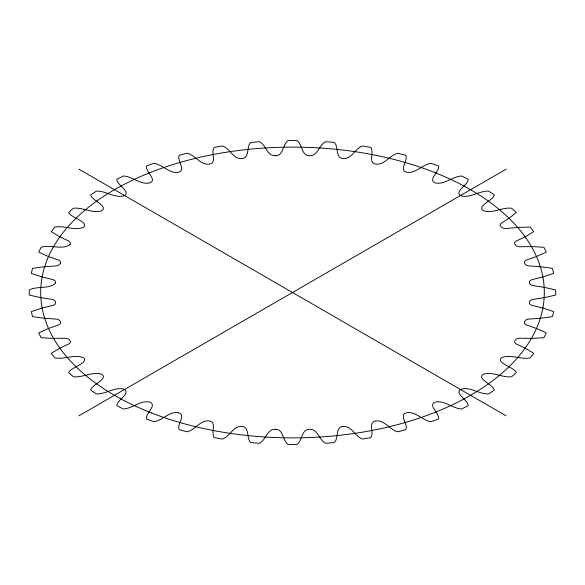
<?xml version="1.0" encoding="UTF-8"?>
<svg xmlns="http://www.w3.org/2000/svg" width="585" height="585" viewBox="0 0 585 585"><rect width="100%" height="100%" fill="white"/><g stroke="black" fill="none" stroke-linecap="round" stroke-linejoin="round"><path stroke-width="0.88" d="M55.59 282.818C50.544 289.407 36.753 285.714 29.279 289.963A263.257 151.99 0 0 0 29.279 295.037L40.255 297.575L52.606 299.483L54.91 300.683L55.626 302.482L55.165 304.105L53.184 305.355L41.886 308.112L31.334 311.615A263.257 151.99 0 0 0 32.584 316.639L44.08 318.247L56.767 319.125L59.348 320.119L60.504 321.845L60.445 323.49L58.851 324.858L48.284 328.543L38.705 332.88A263.257 151.99 0 0 0 41.184 337.75L52.95 338.401L65.732 338.218L68.525 339L70.098 340.609L70.456 342.188L69.206 343.724L59.655 348.243L51.246 353.325A263.257 151.99 0 0 0 54.895 357.932C64.343 359.797 74.924 353.786 83.713 357.859C88.679 363.556 70.405 367.321 68.694 372.528A263.257 151.99 0 0 0 73.439 376.791C82.96 377.808 92.788 371.109 101.892 374.312C108.43 379.248 91.436 384.667 90.697 390.1A263.257 151.99 0 0 0 96.452 393.932C105.848 394.29 115.567 386.137 124.437 389.383M55.582 282.921L55.312 281.078L53.33 279.703L41.572 276.8L31.334 273.385A263.257 151.99 0 0 1 32.584 268.361L44.08 266.753L56.767 265.875L59.29 264.917L60.445 263.301M60.482 263.206L60.445 261.51L58.851 260.142L48.284 256.457L38.705 252.12A263.257 151.99 0 0 1 41.184 247.25C50.186 244.362 62.178 250.197 69.915 244.676M69.944 244.632L70.485 242.907L69.206 241.276L59.655 236.757L51.246 231.675A263.257 151.99 0 0 1 54.895 227.068C64.343 225.203 74.924 231.214 83.713 227.141C88.679 221.444 70.405 217.678 68.694 212.472A263.257 151.99 0 0 1 73.439 208.209C82.946 207.222 92.722 213.817 101.841 210.732C108.547 205.803 91.421 200.341 90.697 194.9A263.257 151.99 0 0 1 96.452 191.068C105.892 190.768 114.989 198.564 124.188 195.756C131.471 191.873 116.503 184.794 116.81 179.31A263.257 151.99 0 0 1 123.45 175.99C132.576 176.487 140.546 184.962 149.68 182.944C157.891 179.983 145.095 171.661 146.499 166.03A263.257 151.99 0 0 1 153.884 163.288C162.557 164.509 169.211 173.738 178.14 172.319C186.805 170.601 176.597 160.758 179.164 155.317A263.257 151.99 0 0 1 187.149 153.212C195.317 155.083 200.472 165.365 209.255 164.078C217.503 162.937 210.468 152.429 214.132 147.405A263.257 151.99 0 0 1 222.556 145.972C230.088 148.517 233.415 159.69 242.102 158.506C250.095 157.884 245.927 146.842 250.694 142.44A263.257 151.99 0 0 1 259.389 141.716C266.007 144.875 267.06 155.99 275.206 155.742M460.563 389.383C454.157 393.88 468.256 399.818 468.19 405.69A263.257 151.99 0 0 1 461.55 409.01C452.446 408.484 444.505 400.125 435.394 402.027C427.145 405.208 439.818 413.164 438.501 418.97A263.257 151.99 0 0 1 431.116 421.712C422.363 420.527 415.584 410.962 406.553 412.776C398.48 414.853 408.374 424.271 405.836 429.683A263.257 151.99 0 0 1 397.851 431.788C389.72 429.887 384.557 419.752 375.826 420.9M78.836 415.862L506.164 169.138M460.19 389.603C469.419 385.742 478.961 394.436 488.548 393.932A263.257 151.99 0 0 0 494.303 390.1C493.565 384.659 476.585 379.248 483.108 374.312C492.212 371.109 502.04 377.808 511.561 376.791A263.257 151.99 0 0 0 516.306 372.528C514.595 367.321 496.329 363.563 501.286 357.859C510.076 353.786 520.657 359.797 530.105 357.932A263.257 151.99 0 0 0 533.754 353.325L525.601 348.382L515.736 343.688L514.507 342.042L515.151 340.229L516.738 338.861L519.356 338.21L531.699 338.408L543.816 337.75A263.257 151.99 0 0 0 546.295 332.88L537.001 328.66L526.083 324.821L524.438 323.242L524.65 321.45L525.886 319.966L528.313 319.103L540.584 318.284L552.415 316.639A263.257 151.99 0 0 0 553.666 311.615L543.428 308.2L531.597 305.268L529.659 303.878L529.418 302.079L530.281 300.514L532.474 299.461L544.408 297.641L555.721 295.037A263.257 151.99 0 0 0 555.721 289.963L544.408 287.359L532.474 285.538L530.281 284.486L529.418 282.921L529.688 281.078L531.67 279.703L543.428 276.8L553.666 273.385A263.257 151.99 0 0 0 552.415 268.361L540.92 266.753L528.233 265.875L525.601 264.837L524.496 263.155L524.555 261.51L526.149 260.142L536.716 256.457L546.295 252.12A263.257 151.99 0 0 0 543.816 247.25L532.05 246.599L519.268 246.782L516.475 246L514.932 244.442L514.544 242.812L515.794 241.276L525.345 236.757L533.754 231.675A263.257 151.99 0 0 0 530.105 227.068L518.295 227.382L505.601 228.611L502.588 228.011L500.614 226.432L500.043 224.918L500.943 223.411L509.235 218.19L516.306 212.472A263.257 151.99 0 0 0 511.561 208.209C501.945 206.98 491.641 214.476 482.632 210.329C477.616 205.298 493.396 200.348 494.303 194.9A263.257 151.99 0 0 0 488.548 191.068C479.122 190.805 470.077 198.476 460.878 195.792C453.565 191.639 468.395 184.999 468.19 179.31A263.257 151.99 0 0 0 461.55 175.99C452.446 176.516 444.505 184.875 435.394 182.973C427.145 179.792 439.818 171.836 438.501 166.03A263.257 151.99 0 0 0 431.116 163.288C422.407 164.495 415.679 173.877 406.707 172.275C398.37 170.315 408.374 160.765 405.836 155.317A263.257 151.99 0 0 0 397.851 153.212C389.829 155.157 384.769 164.809 376.243 164.18C367.512 163.376 374.415 152.612 370.868 147.405A263.257 151.99 0 0 0 362.444 145.972C355.029 148.539 351.731 159.215 343.329 158.557C334.978 158.316 339.044 146.974 334.306 142.44A263.257 151.99 0 0 0 325.611 141.716C318.964 144.926 317.809 156.217 309.531 155.734C301.312 155.902 302.65 144.393 296.887 140.532A263.257 151.99 0 0 0 288.112 140.532C282.328 144.429 283.659 156.078 275.294 155.742M375.416 420.995C367.731 422.56 374.466 432.571 370.868 437.595A263.257 151.99 0 0 1 362.444 439.028C354.971 436.461 351.629 425.522 343.073 426.472M342.986 426.487C334.986 427.057 339.037 438.106 334.306 442.56A263.257 151.99 0 0 1 325.611 443.284C319 440.088 317.86 428.966 309.706 429.258M309.18 429.28C301.26 429.478 302.606 440.666 296.887 444.468A263.257 151.99 0 0 1 288.112 444.468C282.328 440.571 283.659 428.922 275.294 429.258M275.82 429.28C267.294 428.425 266.102 440.03 259.389 443.284A263.257 151.99 0 0 1 250.694 442.56C245.956 438.004 250.022 426.597 241.583 426.436C233.232 425.88 229.949 436.461 222.556 439.028A263.257 151.99 0 0 1 214.132 437.595C210.578 432.41 217.474 421.719 208.845 420.834C200.275 420.103 195.193 429.858 187.149 431.788A263.257 151.99 0 0 1 179.164 429.683C176.648 424.337 186.14 415.416 178.908 412.922M178.681 412.849C169.57 410.728 162.703 420.556 153.884 421.712A263.257 151.99 0 0 1 146.499 418.97C145.175 413.164 157.855 405.215 149.606 402.027C140.495 400.125 132.554 408.484 123.45 409.01A263.257 151.99 0 0 1 116.81 405.69C116.686 400.03 130.594 393.895 124.627 389.493M78.836 169.138L506.164 415.862M151.361 412.893A251.806 145.38 0 0 0 543.67 302.869A251.806 145.38 0 0 0 182.476 161.731A251.806 145.38 0 0 0 151.361 412.893"/></g></svg>
